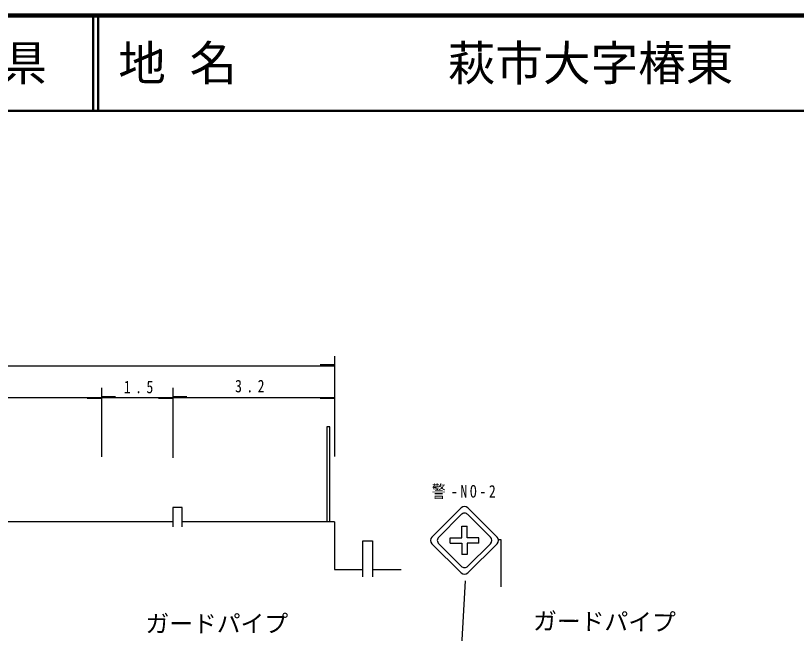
# Model space of a CAD drawing. Units: millimetres, scale not verified. Extents: x 40000 to 680000, y 20000 to 380000.
# Drawn here: x 359589 to 441664, y 315023 to 380000 of the extents above; entities that cross this region are included whole.
import ezdxf
from ezdxf.enums import TextEntityAlignment as Align

# ---------------------------------------------------------------- set-up
doc = ezdxf.new("R2010")
doc.units = ezdxf.units.MM
doc.header["$LTSCALE"] = 1000
for name, color, linetype, lineweight in [('M-BGD', 7, 'Continuous', 25), ('M-TTL', 2, 'Continuous', 140), ('M-TTL-LINE', 7, 'Continuous', 50)]:
    doc.layers.add(name, color=color, linetype=linetype, lineweight=lineweight)
doc.layers.add('M-TTL-TXT', color=7, linetype='Continuous')
doc.styles.add('ＭＳ ゴシック', font='')
doc.styles.get('ＭＳ ゴシック').set_extended_font_data('MS Gothic')

msp = doc.modelspace()

# ---------------------------------------------------------------- linework, layer by layer
at = {"layer": 'M-BGD'}
for p, q in [((393104, 344164), (393104, 333621)), ((312604, 343164), (393104, 343164)), ((393104, 343284), (391604, 343284)), ((368604, 340835), (368604, 333590)), ((376104, 340835), (376104, 333496)), ((393104, 340835), (393104, 334641)), ((336104, 339835), (368604, 339835)), ((368604, 339955), (370104, 339955)), ((368604, 339835), (376104, 339835)), ((376104, 339955), (377604, 339955)), ((376104, 339835), (393104, 339835)), ((368604, 339715), (367104, 339715)), ((376104, 339715), (374604, 339715)), ((393104, 339715), (391604, 339715)), ((406426, 328225), (403359, 325158)), ((404066, 325158), (406426, 327518)), ((407133, 328225), (410200, 325158)), ((407133, 327518), (409493, 325158)), ((393104, 326757), (377104, 326757)), ((406499, 325084), (406499, 326304)), ((406499, 326304), (407059, 326304)), ((407059, 325084), (407059, 326304)), ((405280, 325084), (406499, 325084)), ((405280, 324524), (405280, 325084)), ((408279, 325084), (407059, 325084)), ((408279, 324524), (408279, 325084)), ((403359, 324451), (406426, 321383)), ((404066, 324451), (406426, 322091)), ((405280, 324524), (406499, 324524)), ((406499, 324524), (406499, 323304)), ((408279, 324524), (407059, 324524)), ((407059, 324524), (407059, 323304)), ((410200, 324451), (407133, 321383)), ((407133, 322091), (409493, 324451)), ((407059, 323304), (406499, 323304)), ((397104, 321757), (400104, 321757)), ((405004, 287109), (406878, 320556))]:
    msp.add_line(p, q, dxfattribs=at)
for points in [[(392604, 326757), (392604, 336757), (392304, 336757), (392304, 326757)], [(377104, 326229), (377104, 328257), (376104, 328257), (376104, 326229)], [(376104, 326757), (368604, 326757), (336104, 326757), (328604, 326757)], [(393104, 326757), (393104, 321757), (396104, 321757)], [(396104, 320979), (396104, 324757), (397104, 324757), (397104, 320979)], [(410632, 319921), (410632, 324853), (410322, 324853)]]:
    msp.add_lwpolyline(points, dxfattribs=at)
for centre, start, end in [((406779, 327871), 45, 135), ((406779, 327164), 44.99985, 135), ((403712, 324804), 135, 225), ((404419, 324804), 135, 225.00005), ((409139, 324804), 315.00011, 44.99984), ((409847, 324804), 315, 45), ((406779, 322444), 225.00005, 315.00011), ((406779, 321737), 225, 315)]:
    msp.add_arc(centre, 500, start, end, dxfattribs=at)
at = {"layer": 'M-TTL'}
msp.add_line((680000, 380000), (40000, 380000), dxfattribs=at)
at = {"layer": 'M-TTL-LINE'}
for p, q in [((367750, 380000), (367750, 370000)), ((368250, 380000), (368250, 370000)), ((40000, 370000), (680000, 370000))]:
    msp.add_line(p, q, dxfattribs=at)

# ---------------------------------------------------------------- texts
at = {"layer": 'M-BGD', "style": 'ＭＳ ゴシック'}
msp.add_text('ガードパイプ', height=1833, dxfattribs=at).set_placement((373235, 314584), align=Align.BOTTOM_LEFT)
msp.add_text('ガードパイプ', height=1833, rotation=359.5, dxfattribs=at).set_placement((413969, 314867), align=Align.BOTTOM_LEFT)
at = {"layer": 'M-BGD', "char_height": 1320, "attachment_point": 7, "style": 'ＭＳ ゴシック'}
for s, insert in [('\\T1.65;\\W0.8;1.5', (370970, 340262)), ('\\T1.65;\\W0.8;3.2', (382660, 340356)), ('\\T1.39;\\W0.8;警-NO-2', (403345, 329161))]:
    msp.add_mtext(s, dxfattribs=dict(at, insert=insert))
at = {"layer": 'M-TTL-TXT', "style": 'ＭＳ ゴシック'}
msp.add_text('山\u3000口\u3000県', height=3666, dxfattribs=at).set_placement((350375, 375000), align=Align.MIDDLE_CENTER)
for s, p in [('地 名', (370380, 375000)), ('萩市大字椿東', (405024, 375000))]:
    msp.add_text(s, height=3666, dxfattribs=at).set_placement(p, align=Align.MIDDLE_LEFT)

doc.saveas('drawing.dxf')
